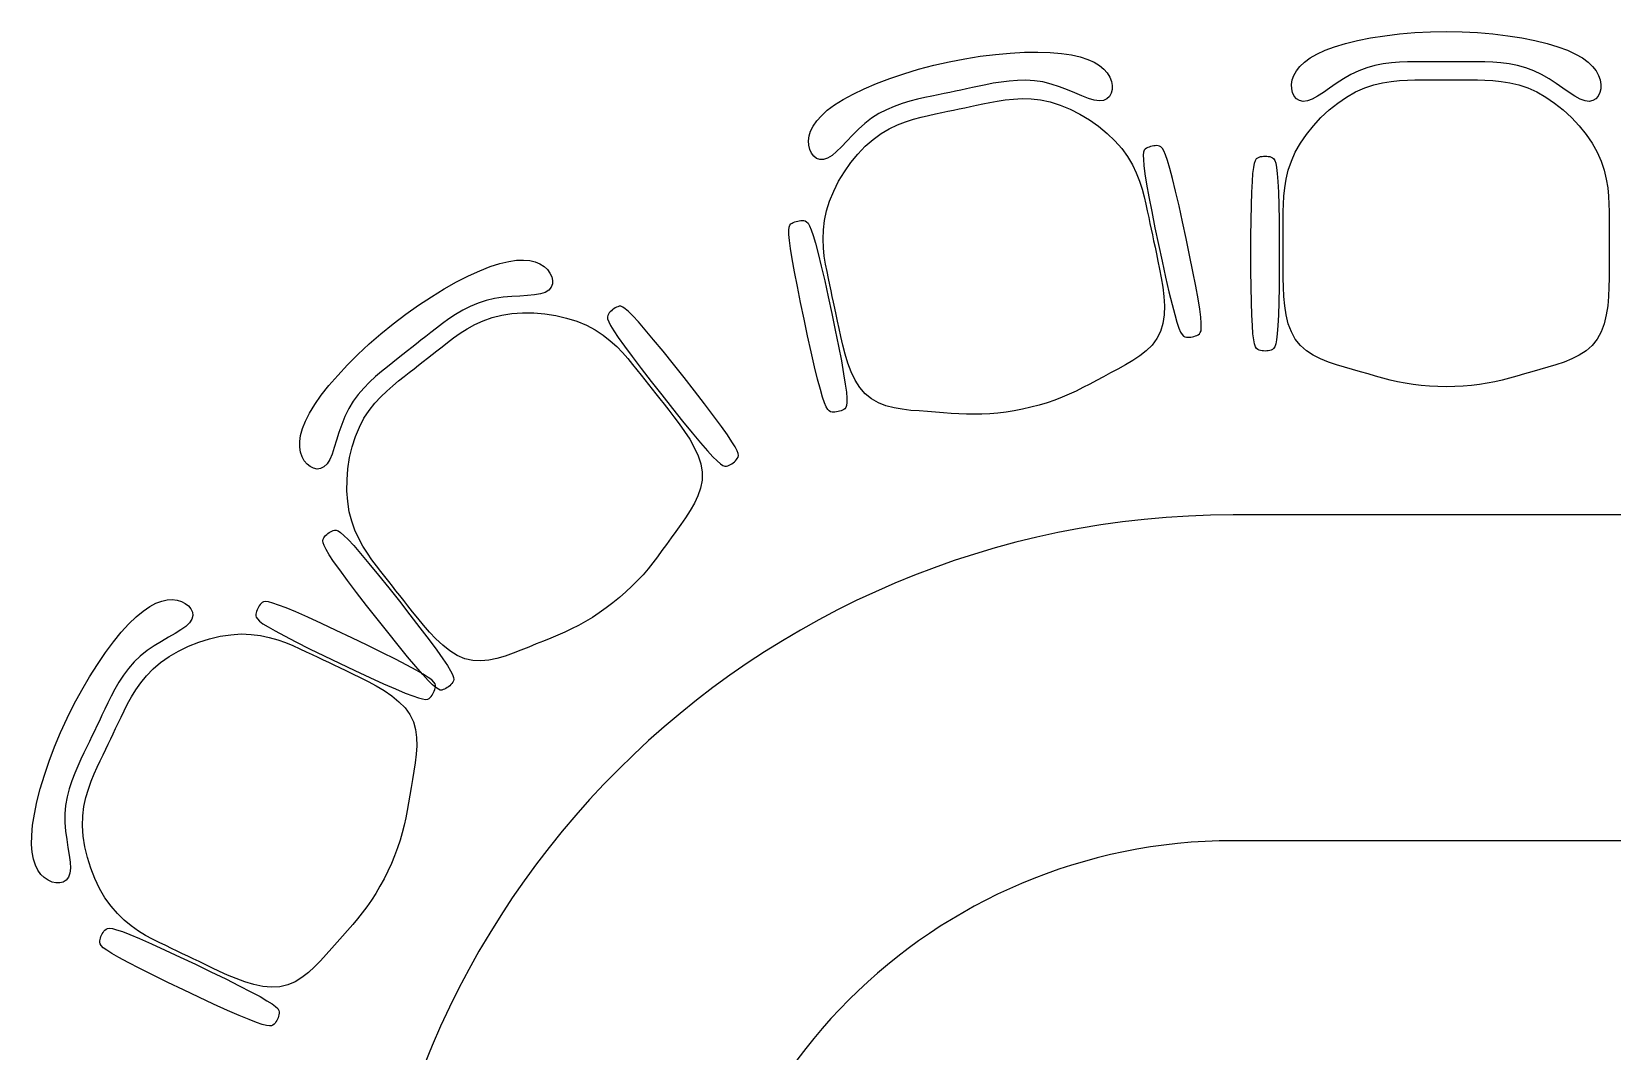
# Model space of a CAD drawing. Header units: inches. Extents: x 452443 to 881249, y 975131 to 1198310.
# Drawn here: x 644547 to 646729, y 1095301 to 1096710 of the extents above; entities that cross this region are included whole.
import ezdxf

# ---------------------------------------------------------------- set-up
doc = ezdxf.new("R2010")
doc.units = ezdxf.units.IN
doc.header["$LTSCALE"] = 3.5
doc.header["$MEASUREMENT"] = 0
doc.layers.add('NCUAMANH', color=32, linetype='Continuous')

# ---------------------------------------------------------------- blocks, each defined once
blk = doc.blocks.new('ban26c oval2400x6300')
for points in [[(-1547.6, 2563.5), (-1558.7, 2567.6), (-1570, 2570.7), (-1581.5, 2572.9), (-1592.9, 2574.4), (-1604.1, 2575.3), (-1614.9, 2575.8), (-1625.3, 2576), (-1635.1, 2576), (-1644.1, 2576), (-1652.5, 2576), (-1660.6, 2576), (-1668.4, 2576), (-1676.2, 2576), (-1684.3, 2576), (-1692.7, 2576), (-1701.7, 2576), (-1711.5, 2576), (-1721.8, 2575.8), (-1732.7, 2575.3), (-1743.9, 2574.4), (-1755.3, 2572.9), (-1766.8, 2570.7), (-1778.1, 2567.6), (-1789.2, 2563.5), (-1800, 2558.3), (-1810.3, 2552.3), (-1820.1, 2545.9), (-1829.3, 2539.5), (-1838, 2533.5), (-1846.1, 2528.3), (-1853.4, 2524.3), (-1860.1, 2521.8), (-1865.9, 2521.2), (-1870.9, 2522.3), (-1875.1, 2524.8), (-1878.3, 2528.6), (-1880.5, 2533.3), (-1881.7, 2538.8), (-1881.9, 2544.8), (-1880.9, 2551), (-1878.7, 2557.2), (-1875.3, 2563.4), (-1870.5, 2569.5), (-1864.2, 2575.5), (-1856.4, 2581.2), (-1846.9, 2586.7), (-1835.7, 2591.9), (-1822.6, 2596.8), (-1807.6, 2601.3), (-1790.9, 2605.4), (-1772.7, 2608.9), (-1753.3, 2611.9), (-1732.9, 2614.4), (-1711.8, 2616.2), (-1690.2, 2617.3), (-1668.4, 2617.7), (-1646.6, 2617.3), (-1625, 2616.2), (-1603.9, 2614.4), (-1583.5, 2611.9), (-1564.1, 2608.9), (-1545.9, 2605.4), (-1529.2, 2601.3), (-1514.2, 2596.8), (-1501.1, 2591.9), (-1489.9, 2586.7), (-1480.4, 2581.2), (-1472.6, 2575.5), (-1466.3, 2569.5), (-1461.5, 2563.4), (-1458.1, 2557.2), (-1455.9, 2551), (-1454.9, 2544.8), (-1455.1, 2538.8), (-1456.3, 2533.3), (-1458.5, 2528.6), (-1461.7, 2524.8), (-1465.9, 2522.3), (-1470.9, 2521.2), (-1476.7, 2521.8), (-1483.4, 2524.3), (-1490.7, 2528.3), (-1498.8, 2533.5), (-1507.5, 2539.5), (-1516.7, 2545.9), (-1526.5, 2552.3), (-1536.8, 2558.3)], [(-2225.1, 2548.1), (-2236.9, 2549.8), (-2248.6, 2550.5), (-2260.3, 2550.3), (-2271.7, 2549.4), (-2282.9, 2548), (-2293.6, 2546.2), (-2303.8, 2544.2), (-2313.3, 2542.2), (-2322.2, 2540.3), (-2330.4, 2538.6), (-2338.3, 2536.9), (-2345.9, 2535.3), (-2353.6, 2533.7), (-2361.5, 2532), (-2369.7, 2530.3), (-2378.6, 2528.4), (-2388.1, 2526.4), (-2398.2, 2524.1), (-2408.7, 2521.4), (-2419.5, 2518.2), (-2430.4, 2514.3), (-2441.1, 2509.8), (-2451.6, 2504.4), (-2461.6, 2498.1), (-2471, 2490.8), (-2479.8, 2482.8), (-2488.1, 2474.5), (-2495.9, 2466.4), (-2503.1, 2458.7), (-2509.9, 2451.9), (-2516.3, 2446.5), (-2522.3, 2442.7), (-2527.9, 2440.9), (-2533, 2440.9), (-2537.6, 2442.5), (-2541.5, 2445.5), (-2544.7, 2449.7), (-2547, 2454.8), (-2548.4, 2460.6), (-2548.7, 2466.9), (-2547.8, 2473.5), (-2545.8, 2480.2), (-2542.3, 2487.2), (-2537.4, 2494.3), (-2531, 2501.5), (-2522.8, 2508.9), (-2512.9, 2516.3), (-2501.1, 2523.8), (-2487.3, 2531.3), (-2471.8, 2538.7), (-2454.8, 2546), (-2436.4, 2552.9), (-2417, 2559.5), (-2396.7, 2565.6), (-2375.8, 2571.2), (-2354.6, 2576.1), (-2333.1, 2580.2), (-2311.8, 2583.6), (-2290.7, 2586.2), (-2270.3, 2588), (-2250.7, 2589.1), (-2232.2, 2589.4), (-2215, 2588.9), (-2199.4, 2587.6), (-2185.6, 2585.5), (-2173.5, 2582.7), (-2163.1, 2579.3), (-2154.2, 2575.3), (-2146.9, 2570.8), (-2140.9, 2565.8), (-2136.3, 2560.5), (-2132.9, 2554.8), (-2130.6, 2548.9), (-2129.5, 2543.1), (-2129.6, 2537.5), (-2130.8, 2532.4), (-2133.1, 2528), (-2136.7, 2524.7), (-2141.4, 2522.6), (-2147.2, 2522), (-2154.2, 2523), (-2162.3, 2525.4), (-2171.2, 2528.9), (-2180.9, 2532.9), (-2191.3, 2537.3), (-2202.2, 2541.5), (-2213.6, 2545.2)], [(-1622.6, 2130.2), (-1633.7, 2128.8), (-1645.1, 2127.8), (-1656.7, 2127.2), (-1668.4, 2127), (-1680.1, 2127.2), (-1691.7, 2127.8), (-1703.1, 2128.8), (-1714.2, 2130.2), (-1725, 2131.9), (-1735.5, 2134), (-1745.7, 2136.4), (-1755.9, 2139), (-1766.1, 2141.8), (-1776.3, 2144.8), (-1786.8, 2147.9), (-1797.6, 2151), (-1808.7, 2154.1), (-1819.9, 2157.5), (-1831, 2161.2), (-1841.8, 2165.6), (-1852, 2170.7), (-1861.4, 2176.8), (-1869.7, 2184), (-1876.7, 2192.7), (-1882.2, 2202.8), (-1886.4, 2214.1), (-1889.3, 2226.3), (-1891.3, 2239), (-1892.5, 2251.9), (-1893.1, 2264.7), (-1893.4, 2277), (-1893.4, 2288.5), (-1893.4, 2298.9), (-1893.4, 2308.3), (-1893.4, 2317.1), (-1893.4, 2325.5), (-1893.4, 2333.6), (-1893.4, 2341.8), (-1893.4, 2350.3), (-1893.4, 2359.3), (-1893.4, 2369.1), (-1893.1, 2379.5), (-1892.5, 2390.5), (-1891.3, 2402), (-1889.3, 2413.9), (-1886.4, 2426.1), (-1882.2, 2438.5), (-1876.7, 2451), (-1869.7, 2463.5), (-1861.4, 2475.7), (-1851.8, 2487.6), (-1841.3, 2498.9), (-1830, 2509.4), (-1818.1, 2519), (-1805.9, 2527.3), (-1793.4, 2534.3), (-1780.9, 2539.8), (-1768.5, 2544), (-1756.3, 2546.9), (-1744.4, 2548.9), (-1732.9, 2550.1), (-1721.9, 2550.7), (-1711.5, 2551), (-1701.7, 2551), (-1692.7, 2551), (-1684.3, 2551), (-1676.2, 2551), (-1668.4, 2551), (-1660.6, 2551), (-1652.5, 2551), (-1644.1, 2551), (-1635.1, 2551), (-1625.3, 2551), (-1614.9, 2550.7), (-1603.9, 2550.1), (-1592.4, 2548.9), (-1580.5, 2546.9), (-1568.3, 2544), (-1555.9, 2539.8), (-1543.4, 2534.3), (-1530.9, 2527.3), (-1518.7, 2519), (-1506.8, 2509.4), (-1495.5, 2498.9), (-1485, 2487.6), (-1475.4, 2475.7), (-1467.1, 2463.5), (-1460.1, 2451), (-1454.6, 2438.5), (-1450.4, 2426.1), (-1447.5, 2413.9), (-1445.5, 2402), (-1444.3, 2390.5), (-1443.7, 2379.5), (-1443.4, 2369.1), (-1443.4, 2359.3), (-1443.4, 2350.3), (-1443.4, 2341.8), (-1443.4, 2333.6), (-1443.4, 2325.5), (-1443.4, 2317.1), (-1443.4, 2308.3), (-1443.4, 2298.9), (-1443.4, 2288.5), (-1443.4, 2277), (-1443.7, 2264.7), (-1444.3, 2251.9), (-1445.5, 2239), (-1447.5, 2226.3), (-1450.4, 2214.1), (-1454.6, 2202.8), (-1460.1, 2192.7), (-1467.1, 2184), (-1475.4, 2176.8), (-1484.7, 2170.7), (-1495, 2165.6), (-1505.8, 2161.2), (-1516.9, 2157.5), (-1528.1, 2154.1), (-1539.2, 2151), (-1550, 2147.9), (-1560.5, 2144.8), (-1570.7, 2141.8), (-1580.9, 2139), (-1591.1, 2136.4), (-1601.3, 2134), (-1611.8, 2131.9)], [(-2208.9, 2108.6), (-2219.5, 2105), (-2230.4, 2101.6), (-2241.7, 2098.7), (-2253.1, 2096.1), (-2264.6, 2093.8), (-2276, 2092), (-2287.4, 2090.6), (-2298.6, 2089.6), (-2309.5, 2089.1), (-2320.1, 2089), (-2330.7, 2089.2), (-2341.2, 2089.7), (-2351.7, 2090.3), (-2362.4, 2091.1), (-2373.2, 2092), (-2384.4, 2092.8), (-2395.9, 2093.6), (-2407.6, 2094.5), (-2419.3, 2095.9), (-2430.7, 2097.9), (-2441.8, 2100.8), (-2452.2, 2104.8), (-2461.9, 2110.2), (-2470.5, 2117.2), (-2478, 2125.9), (-2484.3, 2136.1), (-2489.8, 2147.5), (-2494.3, 2159.5), (-2498.2, 2171.9), (-2501.4, 2184.3), (-2504.2, 2196.3), (-2506.6, 2207.5), (-2508.8, 2217.7), (-2510.7, 2226.9), (-2512.5, 2235.5), (-2514.3, 2243.7), (-2515.9, 2251.6), (-2517.6, 2259.7), (-2519.4, 2268), (-2521.3, 2276.8), (-2523.2, 2286.3), (-2525.2, 2296.6), (-2526.9, 2307.5), (-2528.1, 2319), (-2528.6, 2331.1), (-2528.2, 2343.6), (-2526.7, 2356.6), (-2523.9, 2369.9), (-2519.6, 2383.6), (-2514, 2397.3), (-2507.1, 2410.9), (-2499.2, 2424.1), (-2490.3, 2436.8), (-2480.6, 2448.5), (-2470.4, 2459.3), (-2459.6, 2468.7), (-2448.5, 2476.7), (-2437.3, 2483.3), (-2426, 2488.7), (-2414.7, 2493.1), (-2403.7, 2496.6), (-2393.1, 2499.5), (-2382.9, 2501.9), (-2373.4, 2504), (-2364.6, 2505.8), (-2356.3, 2507.6), (-2348.4, 2509.2), (-2340.8, 2510.9), (-2333.1, 2512.5), (-2325.2, 2514.1), (-2317, 2515.9), (-2308.2, 2517.7), (-2298.6, 2519.7), (-2288.4, 2521.7), (-2277.4, 2523.3), (-2265.9, 2524.5), (-2253.9, 2525.1), (-2241.4, 2524.7), (-2228.4, 2523.2), (-2215, 2520.4), (-2201.4, 2516.1), (-2187.6, 2510.5), (-2174, 2503.6), (-2160.8, 2495.7), (-2148.2, 2486.8), (-2136.4, 2477.1), (-2125.7, 2466.9), (-2116.3, 2456.1), (-2108.3, 2445), (-2101.7, 2433.8), (-2096.3, 2422.5), (-2091.9, 2411.2), (-2088.3, 2400.2), (-2085.4, 2389.6), (-2083, 2379.4), (-2081, 2369.9), (-2079.1, 2361), (-2077.4, 2352.7), (-2075.7, 2344.7), (-2074, 2336.7), (-2072.3, 2328.6), (-2070.4, 2320), (-2068.5, 2310.7), (-2066.3, 2300.6), (-2064, 2289.3), (-2061.7, 2277.3), (-2059.6, 2264.6), (-2058.1, 2251.7), (-2057.5, 2238.9), (-2057.8, 2226.3), (-2059.5, 2214.4), (-2062.8, 2203.4), (-2067.9, 2193.5), (-2074.5, 2184.7), (-2082.4, 2176.8), (-2091.4, 2169.6), (-2101, 2163.2), (-2111.2, 2157.2), (-2121.5, 2151.6), (-2131.7, 2146.2), (-2141.5, 2140.9), (-2151.2, 2135.8), (-2160.6, 2130.7), (-2170, 2125.9), (-2179.4, 2121.2), (-2188.9, 2116.7), (-2198.7, 2112.5)], [(-2046.9, 2240.8), (-2043.2, 2226.8), (-2040.1, 2216.1), (-2037.4, 2208.2), (-2035, 2202.6), (-2032.9, 2199.1), (-2030.9, 2197), (-2029, 2196), (-2027.1, 2195.6), (-2025.1, 2195.4), (-2023, 2195.5), (-2020.9, 2195.7), (-2018.7, 2196.1), (-2016.6, 2196.6), (-2014.5, 2197.3), (-2012.6, 2198.1), (-2010.8, 2199), (-2009.2, 2200.2), (-2007.9, 2201.9), (-2006.9, 2204.5), (-2006.5, 2208.7), (-2006.5, 2214.7), (-2007.3, 2223), (-2008.7, 2234.1), (-2011, 2248.4), (-2014.2, 2266.1), (-2018.1, 2286.5), (-2022.6, 2308.7), (-2027.4, 2331.8), (-2032.3, 2354.9), (-2037.2, 2377), (-2041.9, 2397.2), (-2046.2, 2414.7), (-2049.9, 2428.7), (-2053, 2439.4), (-2055.7, 2447.3), (-2058.1, 2452.9), (-2060.2, 2456.4), (-2062.2, 2458.5), (-2064, 2459.5), (-2066, 2459.9), (-2068, 2460.1), (-2070.1, 2460), (-2072.2, 2459.8), (-2074.4, 2459.4), (-2076.5, 2458.9), (-2078.5, 2458.2), (-2080.5, 2457.4), (-2082.3, 2456.5), (-2083.9, 2455.3), (-2085.2, 2453.7), (-2086.1, 2451), (-2086.6, 2446.8), (-2086.5, 2440.8), (-2085.8, 2432.5), (-2084.4, 2421.4), (-2082.1, 2407.1), (-2078.9, 2389.4), (-2075, 2369), (-2070.5, 2346.8), (-2065.7, 2323.7), (-2060.7, 2300.6), (-2055.8, 2278.5), (-2051.1, 2258.3)], [(-1900.1, 2226), (-1900.8, 2211.5), (-1901.6, 2200.4), (-1902.6, 2192.1), (-1903.8, 2186.2), (-1905.1, 2182.3), (-1906.6, 2179.8), (-1908.3, 2178.4), (-1910.1, 2177.7), (-1912, 2177.1), (-1914.1, 2176.7), (-1916.2, 2176.5), (-1918.4, 2176.4), (-1920.6, 2176.5), (-1922.7, 2176.7), (-1924.8, 2177.1), (-1926.7, 2177.7), (-1928.5, 2178.4), (-1930.2, 2179.8), (-1931.7, 2182.3), (-1933, 2186.2), (-1934.2, 2192.1), (-1935.2, 2200.4), (-1936, 2211.5), (-1936.7, 2226), (-1937.3, 2244), (-1937.7, 2264.7), (-1937.9, 2287.4), (-1938, 2311), (-1937.9, 2334.6), (-1937.7, 2357.2), (-1937.3, 2378), (-1936.7, 2396), (-1936, 2410.4), (-1935.2, 2421.6), (-1934.2, 2429.9), (-1933, 2435.8), (-1931.7, 2439.7), (-1930.2, 2442.2), (-1928.5, 2443.5), (-1926.7, 2444.3), (-1924.8, 2444.9), (-1922.7, 2445.3), (-1920.6, 2445.5), (-1918.4, 2445.6), (-1916.2, 2445.5), (-1914.1, 2445.3), (-1912, 2444.9), (-1910.1, 2444.3), (-1908.3, 2443.5), (-1906.6, 2442.2), (-1905.1, 2439.7), (-1903.8, 2435.8), (-1902.6, 2429.9), (-1901.6, 2421.6), (-1900.8, 2410.4), (-1900.1, 2396), (-1899.5, 2378), (-1899.1, 2357.2), (-1898.9, 2334.6), (-1898.8, 2311), (-1898.9, 2287.4), (-1899.1, 2264.7), (-1899.5, 2244)], [(-2500.2, 2145), (-2497.9, 2130.7), (-2496.4, 2119.6), (-2495.7, 2111.3), (-2495.6, 2105.3), (-2496.1, 2101.1), (-2497.1, 2098.4), (-2498.4, 2096.7), (-2500, 2095.6), (-2501.8, 2094.7), (-2503.7, 2093.9), (-2505.8, 2093.2), (-2507.9, 2092.7), (-2510, 2092.3), (-2512.2, 2092.1), (-2514.3, 2092), (-2516.3, 2092.2), (-2518.2, 2092.6), (-2520.1, 2093.6), (-2522.1, 2095.6), (-2524.2, 2099.2), (-2526.5, 2104.8), (-2529.3, 2112.7), (-2532.4, 2123.4), (-2536.1, 2137.4), (-2540.3, 2154.8), (-2545, 2175.1), (-2549.9, 2197.2), (-2554.9, 2220.3), (-2559.7, 2243.4), (-2564.1, 2265.6), (-2568.1, 2286), (-2571.2, 2303.7), (-2573.5, 2318), (-2575, 2329.1), (-2575.7, 2337.4), (-2575.8, 2343.4), (-2575.3, 2347.5), (-2574.4, 2350.2), (-2573.1, 2351.9), (-2571.5, 2353.1), (-2569.7, 2354), (-2567.7, 2354.8), (-2565.7, 2355.5), (-2563.6, 2356), (-2561.4, 2356.4), (-2559.3, 2356.6), (-2557.2, 2356.6), (-2555.1, 2356.5), (-2553.2, 2356.1), (-2551.3, 2355.1), (-2549.4, 2353), (-2547.3, 2349.4), (-2544.9, 2343.9), (-2542.2, 2336), (-2539, 2325.3), (-2535.4, 2311.3), (-2531.1, 2293.8), (-2526.4, 2273.6), (-2521.5, 2251.5), (-2516.6, 2228.4), (-2511.8, 2205.3), (-2507.3, 2183.1), (-2503.4, 2162.7)], [(-2993.6, 2246.3), (-3004.9, 2242.7), (-3015.7, 2238.1), (-3026.1, 2232.8), (-3036, 2226.9), (-3045.3, 2220.7), (-3054.2, 2214.4), (-3062.4, 2208.1), (-3070.1, 2202.1), (-3077.2, 2196.5), (-3083.8, 2191.3), (-3090.1, 2186.3), (-3096.3, 2181.5), (-3102.5, 2176.6), (-3108.8, 2171.6), (-3115.4, 2166.4), (-3122.5, 2160.8), (-3130.1, 2154.8), (-3138.2, 2148.2), (-3146.4, 2141.2), (-3154.7, 2133.5), (-3162.7, 2125.3), (-3170.3, 2116.5), (-3177.4, 2107), (-3183.5, 2096.9), (-3188.7, 2086.2), (-3193.1, 2075.1), (-3196.9, 2064), (-3200.2, 2053.3), (-3203.4, 2043.2), (-3206.5, 2034.1), (-3209.7, 2026.4), (-3213.4, 2020.4), (-3217.6, 2016.3), (-3222.3, 2014), (-3227.1, 2013.4), (-3231.9, 2014.4), (-3236.6, 2016.8), (-3241, 2020.3), (-3244.8, 2024.9), (-3247.8, 2030.4), (-3250, 2036.6), (-3251.1, 2043.6), (-3251.1, 2051.4), (-3249.9, 2059.9), (-3247.3, 2069.3), (-3243.2, 2079.5), (-3237.6, 2090.6), (-3230.3, 2102.5), (-3221.3, 2115.3), (-3210.7, 2128.8), (-3198.6, 2142.8), (-3185.2, 2157.2), (-3170.7, 2171.7), (-3155.3, 2186.2), (-3139, 2200.4), (-3122.1, 2214.2), (-3104.7, 2227.4), (-3087, 2239.9), (-3069.3, 2251.5), (-3051.8, 2262.2), (-3034.7, 2271.8), (-3018.2, 2280.3), (-3002.6, 2287.4), (-2988, 2293.2), (-2974.7, 2297.4), (-2962.6, 2300.3), (-2951.8, 2301.8), (-2942.1, 2302.1), (-2933.5, 2301.3), (-2925.9, 2299.5), (-2919.4, 2296.8), (-2913.8, 2293.2), (-2909.2, 2288.9), (-2905.6, 2284.2), (-2903.2, 2279.1), (-2902, 2274), (-2902.2, 2269.1), (-2903.9, 2264.5), (-2907.2, 2260.5), (-2912.2, 2257.4), (-2918.9, 2255.2), (-2927.2, 2253.9), (-2936.7, 2253), (-2947.3, 2252.3), (-2958.5, 2251.6), (-2970.2, 2250.6), (-2982, 2248.9)], [(-2784.6, 1859.4), (-2792.5, 1851.5), (-2800.8, 1843.6), (-2809.6, 1836), (-2818.7, 1828.6), (-2828, 1821.5), (-2837.5, 1814.8), (-2847, 1808.5), (-2856.6, 1802.7), (-2866.2, 1797.5), (-2875.7, 1792.6), (-2885.2, 1788.2), (-2894.8, 1783.9), (-2904.6, 1779.9), (-2914.5, 1775.8), (-2924.6, 1771.8), (-2935, 1767.6), (-2945.7, 1763.2), (-2956.6, 1758.9), (-2967.6, 1754.9), (-2978.8, 1751.7), (-2990, 1749.4), (-3001.1, 1748.3), (-3012.2, 1748.9), (-3023, 1751.4), (-3033.6, 1755.9), (-3043.8, 1762.2), (-3053.7, 1770), (-3063.1, 1778.8), (-3072.1, 1788.2), (-3080.4, 1797.9), (-3088.2, 1807.4), (-3095.3, 1816.4), (-3101.8, 1824.5), (-3107.6, 1832), (-3113.1, 1838.9), (-3118.2, 1845.4), (-3123.2, 1851.8), (-3128.3, 1858.3), (-3133.6, 1865), (-3139.1, 1872), (-3145.1, 1879.7), (-3151.4, 1888.1), (-3157.7, 1897.1), (-3163.9, 1906.9), (-3169.7, 1917.5), (-3174.9, 1928.9), (-3179.3, 1941.2), (-3182.7, 1954.4), (-3184.9, 1968.5), (-3186, 1983.3), (-3185.8, 1998.6), (-3184.5, 2013.9), (-3182.2, 2029.2), (-3178.7, 2044), (-3174.2, 2058.2), (-3168.8, 2071.4), (-3162.4, 2083.5), (-3155.2, 2094.4), (-3147.4, 2104.2), (-3139.3, 2113.1), (-3131, 2121.2), (-3122.7, 2128.5), (-3114.7, 2135.1), (-3107, 2141.2), (-3099.9, 2146.8), (-3093.3, 2152), (-3087, 2157), (-3080.8, 2161.8), (-3074.7, 2166.7), (-3068.4, 2171.6), (-3061.7, 2176.8), (-3054.6, 2182.4), (-3047, 2188.4), (-3038.6, 2194.7), (-3029.6, 2201), (-3019.8, 2207.2), (-3009.2, 2213), (-2997.8, 2218.2), (-2985.5, 2222.6), (-2972.3, 2226), (-2958.2, 2228.2), (-2943.4, 2229.2), (-2928.1, 2229.1), (-2912.7, 2227.8), (-2897.5, 2225.4), (-2882.6, 2222), (-2868.5, 2217.5), (-2855.3, 2212), (-2843.2, 2205.6), (-2832.3, 2198.5), (-2822.5, 2190.7), (-2813.5, 2182.6), (-2805.5, 2174.3), (-2798.2, 2166), (-2791.5, 2158), (-2785.5, 2150.3), (-2779.9, 2143.2), (-2774.7, 2136.5), (-2769.6, 2130.1), (-2764.6, 2123.7), (-2759.4, 2117.2), (-2754, 2110.2), (-2748.1, 2102.8), (-2741.7, 2094.6), (-2734.6, 2085.6), (-2727.2, 2075.8), (-2719.8, 2065.4), (-2712.7, 2054.5), (-2706.4, 2043.2), (-2701.2, 2031.8), (-2697.5, 2020.4), (-2695.5, 2009), (-2695.7, 1997.9), (-2697.7, 1987.1), (-2701.3, 1976.5), (-2706.2, 1966.2), (-2712, 1956.1), (-2718.5, 1946.2), (-2725.2, 1936.7), (-2732, 1927.3), (-2738.5, 1918.2), (-2744.8, 1909.3), (-2751.1, 1900.7), (-2757.3, 1892.1), (-2763.7, 1883.8), (-2770.3, 1875.6), (-2777.2, 1867.4)], [(-2697.8, 2049.6), (-2688.3, 2038.7), (-2680.7, 2030.5), (-2674.8, 2024.6), (-2670.3, 2020.7), (-2666.8, 2018.4), (-2664.1, 2017.4), (-2662, 2017.3), (-2660.1, 2017.8), (-2658.2, 2018.6), (-2656.3, 2019.6), (-2654.5, 2020.7), (-2652.7, 2022), (-2651.1, 2023.4), (-2649.5, 2024.9), (-2648.2, 2026.5), (-2647, 2028.2), (-2646, 2029.9), (-2645.6, 2032), (-2645.9, 2034.8), (-2647.3, 2038.7), (-2650.1, 2044.1), (-2654.4, 2051.2), (-2660.6, 2060.5), (-2669, 2072.3), (-2679.7, 2086.8), (-2692.2, 2103.4), (-2706, 2121.3), (-2720.6, 2139.9), (-2735.2, 2158.4), (-2749.4, 2176.1), (-2762.6, 2192.1), (-2774.1, 2205.9), (-2783.6, 2216.8), (-2791.2, 2225.1), (-2797.1, 2231), (-2801.7, 2234.9), (-2805.1, 2237.2), (-2807.8, 2238.2), (-2810, 2238.2), (-2811.9, 2237.7), (-2813.7, 2237), (-2815.6, 2236), (-2817.4, 2234.8), (-2819.2, 2233.6), (-2820.8, 2232.1), (-2822.4, 2230.6), (-2823.8, 2229.1), (-2825, 2227.4), (-2825.9, 2225.7), (-2826.3, 2223.6), (-2826, 2220.8), (-2824.6, 2216.8), (-2821.9, 2211.5), (-2817.5, 2204.3), (-2811.3, 2195), (-2802.9, 2183.2), (-2792.2, 2168.8), (-2779.7, 2152.2), (-2765.9, 2134.3), (-2751.3, 2115.7), (-2736.7, 2097.2), (-2722.5, 2079.5), (-2709.3, 2063.4)], [(-3061.9, 1763.1), (-3053.6, 1751.3), (-3047.3, 1742.1), (-3043, 1734.9), (-3040.3, 1729.5), (-3038.9, 1725.6), (-3038.5, 1722.8), (-3039, 1720.7), (-3039.9, 1719), (-3041.1, 1717.3), (-3042.5, 1715.8), (-3044, 1714.2), (-3045.7, 1712.8), (-3047.4, 1711.5), (-3049.3, 1710.4), (-3051.1, 1709.4), (-3053, 1708.7), (-3054.9, 1708.2), (-3057, 1708.2), (-3059.7, 1709.2), (-3063.2, 1711.5), (-3067.8, 1715.4), (-3073.7, 1721.3), (-3081.3, 1729.5), (-3090.7, 1740.5), (-3102.3, 1754.2), (-3115.4, 1770.3), (-3129.6, 1788), (-3144.3, 1806.5), (-3158.8, 1825.1), (-3172.6, 1843), (-3185.2, 1859.6), (-3195.9, 1874.1), (-3204.3, 1885.9), (-3210.5, 1895.1), (-3214.8, 1902.3), (-3217.5, 1907.7), (-3218.9, 1911.6), (-3219.3, 1914.4), (-3218.8, 1916.5), (-3217.9, 1918.2), (-3216.7, 1919.9), (-3215.3, 1921.4), (-3213.8, 1923), (-3212.1, 1924.4), (-3210.4, 1925.7), (-3208.5, 1926.8), (-3206.7, 1927.8), (-3204.8, 1928.5), (-3202.9, 1929), (-3200.8, 1929), (-3198.1, 1928), (-3194.6, 1925.7), (-3190, 1921.8), (-3184.1, 1915.9), (-3176.5, 1907.7), (-3167.1, 1896.7), (-3155.5, 1883), (-3142.4, 1866.9), (-3128.2, 1849.2), (-3113.5, 1830.7), (-3099, 1812.1), (-3085.2, 1794.2), (-3072.6, 1777.6)], [(-3471.2, 1755.1), (-3479.7, 1746.9), (-3487.4, 1738), (-3494.4, 1728.6), (-3500.6, 1718.9), (-3506.3, 1709.2), (-3511.4, 1699.6), (-3516, 1690.3), (-3520.2, 1681.6), (-3524.1, 1673.4), (-3527.7, 1665.8), (-3531.2, 1658.6), (-3534.6, 1651.5), (-3538, 1644.4), (-3541.4, 1637.1), (-3545.1, 1629.5), (-3549, 1621.4), (-3553.1, 1612.6), (-3557.5, 1603.2), (-3561.7, 1593.2), (-3565.7, 1582.7), (-3569.3, 1571.7), (-3572.2, 1560.5), (-3574.3, 1548.9), (-3575.4, 1537.1), (-3575.3, 1525.1), (-3574.4, 1513.3), (-3572.8, 1501.7), (-3571.1, 1490.6), (-3569.4, 1480.1), (-3568.2, 1470.6), (-3567.7, 1462.2), (-3568.4, 1455.2), (-3570.3, 1449.6), (-3573.5, 1445.6), (-3577.5, 1442.9), (-3582.3, 1441.7), (-3587.6, 1441.7), (-3593, 1443), (-3598.5, 1445.4), (-3603.7, 1449), (-3608.4, 1453.6), (-3612.5, 1459.4), (-3615.9, 1466.3), (-3618.6, 1474.6), (-3620.4, 1484.1), (-3621.2, 1495), (-3621.1, 1507.4), (-3619.9, 1521.4), (-3617.4, 1536.8), (-3613.9, 1553.7), (-3609.3, 1571.6), (-3603.6, 1590.4), (-3597, 1609.8), (-3589.6, 1629.6), (-3581.2, 1649.6), (-3572.2, 1669.4), (-3562.4, 1689), (-3552.1, 1708), (-3541.4, 1726.2), (-3530.4, 1743.6), (-3519.3, 1759.8), (-3508.3, 1774.6), (-3497.4, 1788), (-3486.9, 1799.6), (-3476.9, 1809.3), (-3467.3, 1817.2), (-3458.2, 1823.4), (-3449.7, 1828), (-3441.6, 1831), (-3434, 1832.7), (-3427, 1833.2), (-3420.4, 1832.4), (-3414.4, 1830.6), (-3409.1, 1827.9), (-3404.6, 1824.5), (-3401.3, 1820.4), (-3399.3, 1815.9), (-3398.8, 1811.1), (-3400, 1806.1), (-3403.1, 1801.1), (-3408.2, 1796.1), (-3415, 1791.2), (-3423.1, 1786.2), (-3432.3, 1781), (-3442.1, 1775.4), (-3452, 1769.3), (-3461.9, 1762.6)], [(-3118.9, 1709.6), (-3105.6, 1704), (-3095.1, 1700), (-3087.2, 1697.3), (-3081.4, 1695.8), (-3077.3, 1695.3), (-3074.4, 1695.6), (-3072.5, 1696.5), (-3071, 1697.8), (-3069.6, 1699.3), (-3068.4, 1701), (-3067.3, 1702.8), (-3066.3, 1704.8), (-3065.4, 1706.8), (-3064.7, 1708.8), (-3064.1, 1710.8), (-3063.8, 1712.8), (-3063.7, 1714.8), (-3064.3, 1716.9), (-3065.8, 1719.2), (-3068.8, 1722.1), (-3073.6, 1725.7), (-3080.7, 1730.2), (-3090.4, 1735.8), (-3103.1, 1742.7), (-3119.1, 1750.9), (-3137.7, 1760.2), (-3158, 1770.2), (-3179.2, 1780.5), (-3200.6, 1790.6), (-3221.1, 1800.1), (-3240, 1808.7), (-3256.5, 1816), (-3269.8, 1821.6), (-3280.2, 1825.6), (-3288.2, 1828.3), (-3294, 1829.8), (-3298.1, 1830.3), (-3301, 1830), (-3302.9, 1829.1), (-3304.4, 1827.8), (-3305.7, 1826.3), (-3307, 1824.6), (-3308.1, 1822.8), (-3309.1, 1820.8), (-3310, 1818.8), (-3310.7, 1816.8), (-3311.2, 1814.8), (-3311.6, 1812.8), (-3311.7, 1810.8), (-3311.1, 1808.7), (-3309.6, 1806.3), (-3306.6, 1803.4), (-3301.8, 1799.8), (-3294.7, 1795.3), (-3285, 1789.8), (-3272.3, 1782.9), (-3256.3, 1774.7), (-3237.7, 1765.3), (-3217.4, 1755.4), (-3196.1, 1745.1), (-3174.8, 1735), (-3154.3, 1725.5), (-3135.3, 1716.9)], [(-3112.6, 1500.6), (-3116.1, 1490), (-3120.2, 1479.3), (-3124.6, 1468.5), (-3129.5, 1457.9), (-3134.7, 1447.4), (-3140.3, 1437.2), (-3146.1, 1427.3), (-3152.1, 1417.9), (-3158.3, 1408.9), (-3164.7, 1400.4), (-3171.3, 1392.2), (-3178, 1384.1), (-3185, 1376.2), (-3192.1, 1368.2), (-3199.4, 1360.1), (-3206.8, 1351.7), (-3214.4, 1343), (-3222.3, 1334.3), (-3230.5, 1325.9), (-3239.1, 1318), (-3248.1, 1311), (-3257.6, 1305.2), (-3267.7, 1300.8), (-3278.5, 1298.2), (-3290, 1297.6), (-3302, 1298.8), (-3314.3, 1301.4), (-3326.7, 1305.1), (-3338.8, 1309.5), (-3350.6, 1314.5), (-3361.8, 1319.6), (-3372.2, 1324.5), (-3381.6, 1329), (-3390.1, 1333.1), (-3398, 1336.9), (-3405.6, 1340.5), (-3412.9, 1344), (-3420.3, 1347.5), (-3428, 1351.2), (-3436.1, 1355.1), (-3444.9, 1359.3), (-3454.2, 1364), (-3463.9, 1369.3), (-3473.7, 1375.3), (-3483.6, 1382.3), (-3493.3, 1390.2), (-3502.7, 1399.3), (-3511.6, 1409.6), (-3519.9, 1421.3), (-3527.3, 1434.1), (-3533.9, 1447.9), (-3539.6, 1462.2), (-3544.2, 1477), (-3547.7, 1491.8), (-3549.9, 1506.5), (-3550.9, 1520.7), (-3550.5, 1534.4), (-3548.9, 1547.3), (-3546.3, 1559.6), (-3542.9, 1571.2), (-3539.1, 1582.1), (-3534.9, 1592.3), (-3530.6, 1601.8), (-3526.4, 1610.6), (-3522.5, 1618.8), (-3518.9, 1626.4), (-3515.4, 1633.6), (-3512, 1640.7), (-3508.6, 1647.8), (-3505.2, 1655), (-3501.5, 1662.6), (-3497.7, 1670.8), (-3493.4, 1679.6), (-3488.7, 1688.9), (-3483.4, 1698.6), (-3477.4, 1708.4), (-3470.4, 1718.3), (-3462.5, 1728), (-3453.4, 1737.4), (-3443.1, 1746.3), (-3431.4, 1754.5), (-3418.6, 1762), (-3404.8, 1768.6), (-3390.5, 1774.3), (-3375.8, 1778.9), (-3360.9, 1782.4), (-3346.2, 1784.6), (-3332, 1785.6), (-3318.3, 1785.1), (-3305.4, 1783.5), (-3293.1, 1780.9), (-3281.5, 1777.6), (-3270.6, 1773.7), (-3260.4, 1769.5), (-3250.9, 1765.2), (-3242.1, 1761.1), (-3233.9, 1757.2), (-3226.3, 1753.5), (-3218.9, 1750), (-3211.5, 1746.5), (-3204, 1742.9), (-3196.1, 1739.1), (-3187.5, 1735), (-3178.2, 1730.5), (-3167.8, 1725.6), (-3156.8, 1720), (-3145.6, 1714), (-3134.4, 1707.3), (-3123.8, 1700), (-3114.1, 1692.1), (-3105.6, 1683.5), (-3098.9, 1674.2), (-3094.1, 1664.1), (-3091.2, 1653.5), (-3089.7, 1642.4), (-3089.5, 1631), (-3090.2, 1619.4), (-3091.7, 1607.7), (-3093.5, 1596.1), (-3095.4, 1584.8), (-3097.3, 1573.7), (-3099, 1563), (-3100.7, 1552.4), (-3102.6, 1542), (-3104.6, 1531.7), (-3106.9, 1521.4), (-3109.5, 1511.1)], [(-3318.7, 1291.5), (-3305.9, 1284.7), (-3296.3, 1279.1), (-3289.2, 1274.6), (-3284.4, 1271), (-3281.4, 1268.1), (-3279.8, 1265.7), (-3279.3, 1263.6), (-3279.4, 1261.7), (-3279.7, 1259.7), (-3280.3, 1257.7), (-3281, 1255.6), (-3281.8, 1253.6), (-3282.9, 1251.7), (-3284, 1249.9), (-3285.2, 1248.2), (-3286.6, 1246.6), (-3288, 1245.4), (-3290, 1244.5), (-3292.8, 1244.2), (-3297, 1244.7), (-3302.8, 1246.2), (-3310.7, 1248.8), (-3321.1, 1252.9), (-3334.5, 1258.5), (-3350.9, 1265.7), (-3369.9, 1274.3), (-3390.4, 1283.9), (-3411.7, 1294), (-3433, 1304.2), (-3453.3, 1314.2), (-3471.9, 1323.5), (-3487.9, 1331.8), (-3500.6, 1338.6), (-3510.3, 1344.2), (-3517.3, 1348.7), (-3522.2, 1352.3), (-3525.1, 1355.2), (-3526.7, 1357.6), (-3527.2, 1359.7), (-3527.2, 1361.6), (-3526.8, 1363.6), (-3526.3, 1365.6), (-3525.6, 1367.7), (-3524.7, 1369.7), (-3523.7, 1371.6), (-3522.6, 1373.4), (-3521.3, 1375.1), (-3520, 1376.7), (-3518.5, 1377.9), (-3516.6, 1378.8), (-3513.7, 1379.1), (-3509.6, 1378.6), (-3503.8, 1377.1), (-3495.8, 1374.5), (-3485.4, 1370.4), (-3472.1, 1364.8), (-3455.6, 1357.6), (-3436.7, 1349), (-3416.2, 1339.4), (-3394.8, 1329.3), (-3373.6, 1319.1), (-3353.2, 1309.1), (-3334.7, 1299.8)]]:
    blk.add_lwpolyline(points, close=True)
at = {"elevation": 60.2}
blk.add_lwpolyline([(1937.4, 1950), (-12.6, 1950), (-1962.6, 1950, 1), (-1962.6, -450), (-12.6, -450), (1937.4, -450, 1)], format="xyb", close=True, dxfattribs=at)
blk.add_lwpolyline([(1937.4, 1500), (-12.6, 1500), (-1962.6, 1500, 1), (-1962.6, 0), (-12.6, 0), (1937.4, 0, 1)], format="xyb", close=True)

msp = doc.modelspace()

# ---------------------------------------------------------------- block references
at = {"layer": 'NCUAMANH'}
msp.add_blockref('ban26c oval2400x6300', (648168.4, 1094092.2), dxfattribs=at)

doc.saveas('drawing.dxf')
